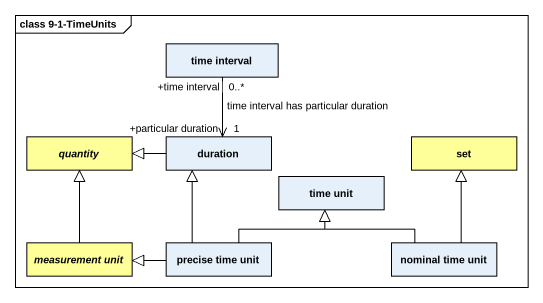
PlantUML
@startuml
mainframe class 9-1-TimeUnits
hide circle
hide empty members
class "time interval" as time_interval
abstract class quantity #FFFF99
class duration
class "set" as set_ #FFFF99
class "time unit" as time_unit
abstract class "measurement unit" as measurement_unit #FFFF99
class "precise time unit" as precise_time_unit
class "nominal time unit" as nominal_time_unit
time_interval "0..*\n+time interval" --> "+particular duration\n1" duration : time interval has particular duration
duration -left-|> quantity
measurement_unit -up-|> quantity
precise_time_unit -up-|> duration
precise_time_unit -right-|> time_unit
precise_time_unit -left-|> measurement_unit
nominal_time_unit -up-|> set_
nominal_time_unit -left-|> time_unit
@enduml
